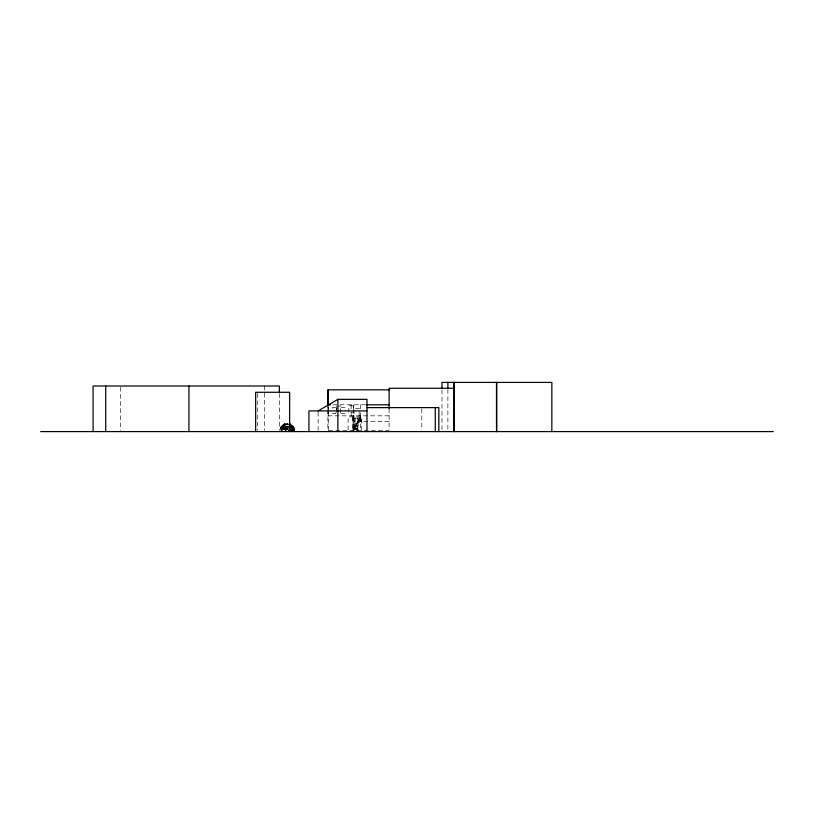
<?xml version="1.0" encoding="UTF-8"?>
<svg xmlns="http://www.w3.org/2000/svg" width="814" height="814" viewBox="0 0 814 814"><rect width="100%" height="100%" fill="white"/><g stroke="black" fill="none" stroke-linecap="round" stroke-linejoin="round"><path stroke-width="0.61" stroke-dasharray="4.07 3.05" d="M353.998 430.382L353.998 424.023L356.949 424.023L356.949 423.107M356.42 429.477L356.42 430.382L356.532 428.561M353.195 429.477L353.296 427.655L356.746 427.655L356.898 424.023M357.488 417.653L357.488 418.559L360.928 418.559M355.952 424.023L355.952 423.107L357.702 423.107L357.59 418.559M360.612 416.748L360.612 412.159M361.121 420.38L361.121 419.475L357.59 419.475M361.375 421.286L361.375 420.38L357.611 420.38M283.445 428.296L283.445 427.543L285.806 427.411L285.297 428.408L285.806 427.411M285.053 427.543L285.042 428.296L281.41 428.429L280.993 429.487M280.972 426.862L280.708 427.94M284.351 429.446L284.401 426.872L285.46 426.678L286.294 426.75L286.67 429.426M284.157 429.487C283.282 426.556 285.714 426.18 283.221 426.974L284.015 424.735L287.922 424.847M283.15 429.314L283.272 427.035M283.537 429.314C283.944 426.231 282.631 423.667 286.518 424.847M286.538 429.049L286.935 428.296L288.217 428.337M284.351 426.394L283.414 426.587L284.839 427.218L285.124 429.344L284.615 428.673C284.595 424.816 284.259 423.372 285.175 427.869L284.564 429.344M286.986 428.988C287.576 427.849 284.707 428.103 285.083 429.487M286.986 426.811C283.282 428.133 286.029 426.078 282.193 426.394C280.454 426.76 285.236 422.781 287.088 424.43M280.799 429.599C280.281 427.869 282.885 427.523 283.007 429.243L284.147 424.735L283.099 426.963L281.563 426.851L283.069 424.837M287.749 427.94L287.556 426.862M282.183 429.67L282.631 428.368M281.939 428.408C276.302 428.958 286.243 430.301 287.546 429.12M284.005 424.959L284.351 427.055C282 428.388 285.429 422.69 283.537 425.997M284.778 424.532L283.913 424.521M286.325 429.12L286.294 429.273A3.449 0.895 -90 0 1 286.467 428.551L287.088 429.243M284.361 424.786L284.839 427.218L283.618 427.035M285.826 429.222L286.467 428.551L286.609 429.395M281.817 426.902L282.936 425.122L284.615 424.827L282.773 425.122C277.248 429.66 282.234 428.713 287.902 428.53M284.412 423.595L284.442 424.236M284.269 426.373C285.46 427.798 282.6 426.078 283.903 427.014M283.099 426.963L281.939 426.892L282.773 425.122L281.949 429.314L282.539 429.314L282.193 426.394M286.131 429.232L286.396 428.551M287.403 426.343L281.898 426.363L282.936 425.122L281.858 427.645L282.427 427.645L282.539 429.629M282.051 426.882L282.387 426.048M282.275 426.058L282.59 425.386M288.105 424.236L284.035 424.002L288.064 423.595M282.468 426.058L281.949 429.314M287.179 426.912L285.053 427.075L285.002 425.814M281.786 426.292L282.55 425.305M287.332 429.365L286.752 429.446C288.105 425.742 282.753 425.508 284.615 429.426L285.388 428.133L285.877 429.273M282.122 425.803L281.481 426.648M281.166 428.785L281.593 429.354M285.266 428.785L285.704 429.487M286.243 428.429L285.867 429.395L285.511 428.429L287.688 428.439M282.57 429.589L288.227 429.375M282.712 425.295L283.872 424.949M284.483 426.628L286.294 426.75M287.088 424.593L282.814 425.274M283.842 424.755L283.394 424.877M286.589 428.388L286.528 429.232M284.971 426.617L284.432 427.197M286.477 427.36L285.124 426.953L287.159 426.841L281.756 426.882M284.279 424.511L285.775 424.44M285.124 426.953L289.011 426.851M332.906 404.802L365.567 404.802M337.749 406.044L340.74 406.044M335.704 407.539L332.387 407.539L332.387 411.172M345.065 407.641L341.005 407.641L341.005 411.111M340.659 412.718L340.659 406.044M341.005 413.42L345.065 413.42L345.065 409.951M332.387 413.583L335.704 413.583L335.704 409.961M327.9 415.832L389.102 415.832M352.533 418.111L360.419 418.111M357.641 421.286L361.416 421.286M389.102 421.479L359.015 421.479L359.015 415.832M284.035 424.002L288.115 424.002M356.898 424.928L353.714 424.928L353.714 425.834M353.51 425.834L356.868 425.834M284.117 426.343L285.836 426.343M353.408 426.75L356.746 426.75M285.622 426.862L282.041 426.882M283.089 428.408L282.611 427.411L284.259 427.442M284.656 427.869L289.235 427.869M353.195 428.561L356.634 428.561L356.634 427.655M285.928 429.039L288.146 429.151M353.083 429.477L356.532 429.477M285.378 426.933L286.945 426.933M287.25 426.343L289.408 426.394M287.403 424.827L288.899 424.877M286.762 426.811L289.235 426.902M285.348 427.726L286.904 427.808M280.677 427.055L280.362 428.459L280.983 428.734M285.388 428.133L286.64 428.296M282.611 427.411L283.191 428.368M280.871 428.825L280.169 428.571M286.752 428.072L285.846 427.554M281.278 428.083L281.807 429.304M281.41 428.429L281.786 429.395L282.397 428.551L282.621 429.395M284.981 424.908L285.053 427.075M286.304 426.912L286.548 429.487M286.304 427.869L286.396 429.344M447.883 389.509L447.883 430.362M441.982 389.967L441.982 430.331M421.805 408.882L421.805 430.331M389.102 408.475L389.102 430.382L327.9 430.382L327.9 409.707M361.335 430.382L361.335 416.87L348.087 416.87L348.087 430.382M360.928 419.475L360.826 417.653L357.377 417.653L357.275 415.832M360.714 416.748L360.714 417.653M360.612 404.802L360.612 410.928M360.419 416.87L360.419 430.382M359.442 421.286L359.442 422.201L357.356 422.201L357.336 430.382M359.157 415.832L359.157 408.292L354.059 408.292L354.059 415.832M358.079 422.201L358.079 430.382M357.824 418.111L357.824 430.382M355.158 418.111L355.158 430.382M354.324 418.111L354.324 430.382M353.958 424.928L353.998 415.405L353.083 415.405L353.083 430.382M353.469 405.81L353.469 412.657M353.439 416.87L353.439 430.382M352.533 416.87L352.533 430.382M351.119 404.802L351.119 415.832M328.266 407.254L328.266 410.928M328.266 412.159L328.266 430.382M328.052 404.802L328.052 408.475M328.052 409.707L328.052 415.832M327.9 404.802L327.9 408.475M318.132 412.128L318.132 430.382M279.355 393.6L279.355 430.331M264.57 386.009L264.57 430.331M257.723 393.549L257.723 430.331M120.309 387.271L120.309 430.331M284.371 426.719L284.676 427.228L284.371 426.719M353.541 405.81L348.819 405.81L348.819 412.657L353.541 412.657L353.541 405.81M336.752 406.044L336.67 412.718L336.752 406.044"/><path stroke-width="1.22" d="M292.297 427.238L292.297 427.869L292.643 427.238C285.714 421.082 292.928 426.007 292.552 428.113M289.519 429.243L289.469 428.225L292.43 428.225L292.287 430.555L290.74 430.525M289.346 430.301L289.458 428.235L292.43 428.225L292.491 430.586M294.22 429.273L293.935 428.296L293.376 428.591M293.915 429.049L294.169 428.418M293.121 426.383L292.694 427.096L292.775 426.333M292.023 429.985L292.114 428.225L292.023 429.985A3.449 0.895 -90 0 0 292.043 430.698C295.655 431.583 294.872 427.828 291.666 429.192M293.02 427.36L292.541 426.373M292.318 429.934L292.043 430.698M289.56 429.12C292.48 428.713 294.108 428.347 290.557 429.12M290.16 429.985L289.988 431.094M293.274 429.985L292.867 431.552L292.521 430.403M291.605 430.474L294.047 429.985M292.653 427.004L292.613 426.394M293.976 428.072L293.64 427.554M293.03 430.403L292.582 430.748M293.885 431.094L294.027 430.484M292.959 430.046L294.2 430.535L294.251 429.975M289.377 429.985L289.519 429.049M289.682 429.192C290.873 430.433 293.712 428.5 291.544 428.093M292.236 428.907L292.257 428.184M289.041 430.667L290.272 430.291M281.705 431.094L281.41 431.552L281.064 430.911M282.529 431.094L281.959 431.094M285.795 431.094L285.266 431.196M286.528 431.094L285.958 431.094M289.163 431.094L288.583 431.094M289.855 431.43L290.16 430.301L291.31 430.301M293.752 431.43L293.946 430.911M292.816 427.075L292.358 427.197M291.738 427.726C293.101 425 286.416 422.598 292.318 427.116M290.629 426.912L292.562 426.953M289.682 424.236L289.865 423.595L289.631 424.247M292.368 429.049L293.742 428.988M291.015 426.648L292.643 427.238M289.947 431.196L289.418 431.094M293.437 428.551L293.946 429.07M292.43 430.311L293.579 430.128M293.844 431.196L293.315 431.094M289.296 424.847L290.832 424.898M318.132 410.917L337.881 399.348L366.972 399.348L366.972 431.593M294.556 429.985L289.224 430.036M292.104 426.892L291.056 426.76M292.653 426.882L291.585 425.814M293.132 426.597L292.562 426.75M292.491 430.301L289.835 430.291M454.151 388.278L389.102 388.278L389.102 408.475M389.102 389.835L327.9 389.835L327.9 404.802L330.413 404.802M366.799 404.802L389.102 404.802M366.972 407.621L438.838 407.621L438.838 431.593M366.972 410.917L308.923 410.917L308.923 431.593M289.581 428.093L291.554 428.001M292.714 428.337L293.935 428.296L294.119 429.039M289.662 429.975L290.7 429.975M289.438 430.158L292.155 430.128M289.631 430.474L290.618 430.474M289.306 430.504L292.959 430.698L290.16 430.657M40.7 431.593L773.3 431.593M290.639 429.975L292.531 429.975M289.642 430.321L290.659 430.321M290.74 430.301L292.857 430.321L292.287 430.555M290.588 426.841L292.328 427.004L291.483 425.814L292.491 427.075M292.165 426.658L292.104 427.218M293.712 431.298L293.396 430.484M289.815 431.298L289.479 429.985M285.154 430.911L285.358 431.43M293.885 428.886L294.027 429.487M291.514 430.097L291.504 429.344L289.896 429.344L289.906 430.097M551.841 431.593L551.841 382.407L441.982 382.407L441.982 388.705M496.693 382.407L496.693 431.593M496.509 382.407L496.509 431.593M454.151 382.407L454.151 431.593M453.968 382.407L453.968 431.593M447.883 382.407L447.883 388.278M435.276 407.621L435.276 431.593M337.881 399.348L337.881 431.593M328.266 389.835L328.266 404.802M289.652 431.593L289.652 392.277L255.667 392.277L255.667 431.593M279.355 392.338L279.355 386.009L93.091 386.009L93.091 431.593M188.929 386.009L188.929 431.593M105.718 386.009L105.718 431.593"/></g></svg>
